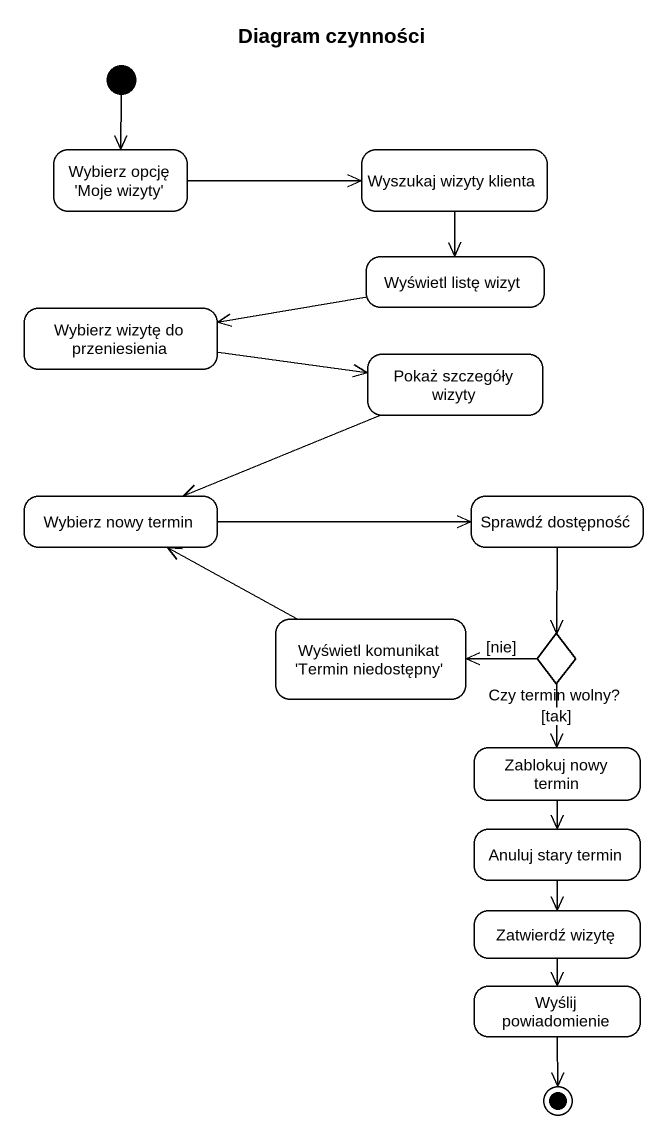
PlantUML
@startuml
title Diagram czynności
hide empty description
state "Wybierz opcję 'Moje wizyty'" as Wybierz_opcję_Moje_wizyty
state "Wyszukaj wizyty klienta" as Wyszukaj_wizyty_klienta
state "Wybierz wizytę do przeniesienia" as Wybierz_wizytę_do
state "Wyświetl listę wizyt" as Wyświetl_listę_wizyt
state "Pokaż szczegóły wizyty" as Pokaż_szczegóły_wizyty
state "Wybierz nowy termin" as Wybierz_nowy_termin
state "Sprawdź dostępność" as Sprawdź_dostępność
state "Wyświetl komunikat 'Termin niedostępny'" as Wyświetl_komunikat_Termin
state "Czy termin wolny?" as Czy_termin_wolny <<choice>>
state "Zablokuj nowy termin" as Zablokuj_nowy_termin
state "Anuluj stary termin" as Anuluj_stary_termin
state "Zatwierdź wizytę" as Zatwierdź_wizytę
state "Wyślij powiadomienie" as Wyślij_powiadomienie
[*] --> Wybierz_opcję_Moje_wizyty
Wybierz_opcję_Moje_wizyty -right-> Wyszukaj_wizyty_klienta
Wyszukaj_wizyty_klienta --> Wyświetl_listę_wizyt
Wybierz_wizytę_do -right-> Pokaż_szczegóły_wizyty
Wyświetl_listę_wizyt -left-> Wybierz_wizytę_do
Pokaż_szczegóły_wizyty -left-> Wybierz_nowy_termin
Wybierz_nowy_termin -right-> Sprawdź_dostępność
Sprawdź_dostępność --> Czy_termin_wolny
Wyświetl_komunikat_Termin -left-> Wybierz_nowy_termin
Czy_termin_wolny -left-> Wyświetl_komunikat_Termin : [nie]
Czy_termin_wolny --> Zablokuj_nowy_termin : [tak]
Zablokuj_nowy_termin --> Anuluj_stary_termin
Anuluj_stary_termin --> Zatwierdź_wizytę
Zatwierdź_wizytę --> Wyślij_powiadomienie
Wyślij_powiadomienie --> [*]
@enduml
